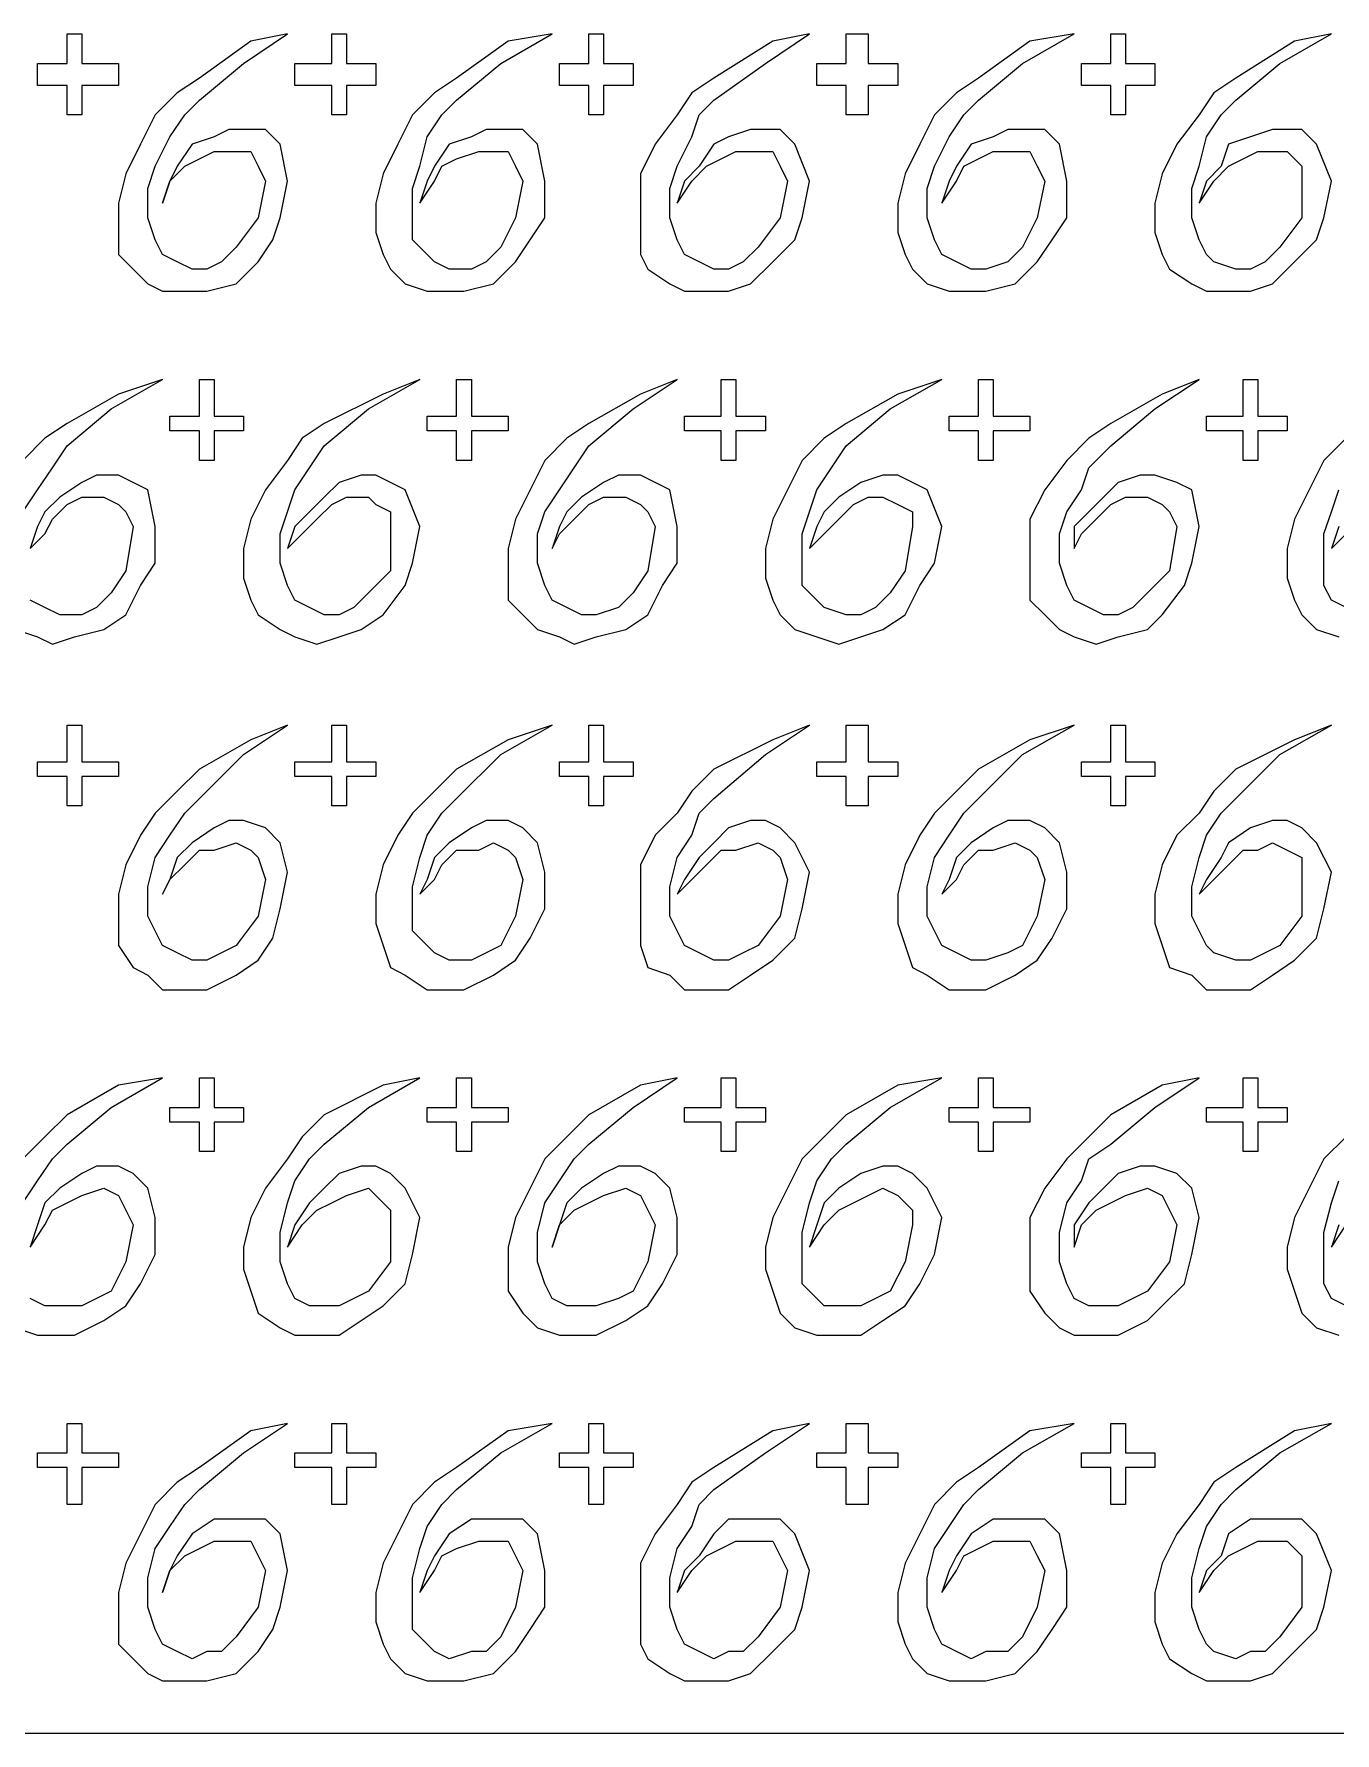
# Model space of a CAD drawing. Extents: x -66030 to 95157, y -13132 to 45879.
# Drawn here: x -7262 to -6570, y 24423 to 25325 of the extents above; entities that cross this region are included whole.
import ezdxf

# ---------------------------------------------------------------- set-up
doc = ezdxf.new("R2010")
doc.units = 0
doc.header["$LTSCALE"] = 100
doc.header["$MEASUREMENT"] = 0
doc.layers.get('0').update_dxf_attribs({"linetype": 'CONTINUOUS'})
doc.layers.add('3', color=11, linetype='CONTINUOUS')

msp = doc.modelspace()

# ---------------------------------------------------------------- linework, layer by layer
at = {"lineweight": 0}
for points in [[(-7259.83, 25309.63), (-7252.02, 25309.63), (-7244.21, 25309.63), (-7244.21, 25317.44), (-7244.21, 25325.26), (-7240.3, 25325.26), (-7236.4, 25325.26), (-7236.4, 25317.44), (-7236.4, 25309.63), (-7224.68, 25309.63), (-7216.87, 25309.63), (-7216.87, 25305.73), (-7216.87, 25297.91), (-7224.68, 25297.91), (-7236.4, 25297.91), (-7236.4, 25290.1), (-7236.4, 25282.29), (-7240.3, 25282.29), (-7244.21, 25282.29), (-7244.21, 25290.1), (-7244.21, 25297.91), (-7252.02, 25297.91), (-7259.83, 25297.91), (-7259.83, 25305.73), (-7259.83, 25309.63)], [(-7193.43, 25235.42), (-7189.53, 25247.14), (-7181.71, 25254.95), (-7173.9, 25258.85), (-7166.09, 25262.76), (-7154.37, 25262.76), (-7146.56, 25262.76), (-7142.65, 25254.95), (-7138.75, 25247.14), (-7142.65, 25227.61), (-7154.37, 25211.98), (-7162.18, 25204.17), (-7170, 25200.26), (-7177.81, 25200.26), (-7185.62, 25204.17), (-7193.43, 25208.08), (-7197.34, 25215.89), (-7201.24, 25227.61), (-7201.24, 25243.23), (-7197.34, 25254.95), (-7189.53, 25270.57), (-7181.71, 25282.29), (-7173.9, 25290.1), (-7150.47, 25309.63), (-7127.03, 25325.26), (-7146.56, 25321.35), (-7173.9, 25301.82), (-7185.62, 25294.01), (-7197.34, 25282.29), (-7205.15, 25266.67), (-7212.96, 25251.04), (-7216.87, 25235.42), (-7216.87, 25219.79), (-7216.87, 25208.08), (-7209.05, 25200.26), (-7201.24, 25192.45), (-7193.43, 25188.55), (-7181.71, 25188.55), (-7170, 25188.55), (-7154.37, 25192.45), (-7142.65, 25204.17), (-7134.84, 25215.89), (-7130.94, 25227.61), (-7127.03, 25247.14), (-7130.94, 25266.67), (-7138.75, 25274.48), (-7150.47, 25274.48), (-7158.28, 25274.48), (-7166.09, 25270.57), (-7177.81, 25266.67), (-7185.62, 25254.95), (-7189.53, 25247.14), (-7193.43, 25235.42)], [(-7123.12, 25309.63), (-7115.31, 25309.63), (-7103.59, 25309.63), (-7103.59, 25317.44), (-7103.59, 25325.26), (-7099.69, 25325.26), (-7095.78, 25325.26), (-7095.78, 25317.44), (-7095.78, 25309.63), (-7087.97, 25309.63), (-7080.16, 25309.63), (-7080.16, 25305.73), (-7080.16, 25297.91), (-7087.97, 25297.91), (-7095.78, 25297.91), (-7095.78, 25290.1), (-7095.78, 25282.29), (-7099.69, 25282.29), (-7103.59, 25282.29), (-7103.59, 25290.1), (-7103.59, 25297.91), (-7115.31, 25297.91), (-7123.12, 25297.91), (-7123.12, 25305.73), (-7123.12, 25309.63)], [(-7056.72, 25235.42), (-7048.91, 25247.14), (-7045, 25254.95), (-7037.19, 25258.85), (-7025.47, 25262.76), (-7017.66, 25262.76), (-7009.85, 25262.76), (-7005.94, 25254.95), (-7002.04, 25247.14), (-7005.94, 25227.61), (-7013.76, 25211.98), (-7021.57, 25204.17), (-7029.38, 25200.26), (-7041.1, 25200.26), (-7048.91, 25204.17), (-7052.82, 25208.08), (-7060.63, 25215.89), (-7060.63, 25227.61), (-7060.63, 25243.23), (-7056.72, 25254.95), (-7052.82, 25270.57), (-7045, 25282.29), (-7037.19, 25290.1), (-7013.76, 25309.63), (-6986.41, 25325.26), (-7009.85, 25321.35), (-7037.19, 25301.82), (-7048.91, 25294.01), (-7060.63, 25282.29), (-7068.44, 25266.67), (-7076.25, 25251.04), (-7080.16, 25235.42), (-7080.16, 25219.79), (-7076.25, 25208.08), (-7072.35, 25200.26), (-7064.53, 25192.45), (-7052.82, 25188.55), (-7041.1, 25188.55), (-7033.29, 25188.55), (-7017.66, 25192.45), (-7005.94, 25204.17), (-6998.13, 25215.89), (-6990.32, 25227.61), (-6990.32, 25247.14), (-6994.23, 25266.67), (-7002.04, 25274.48), (-7009.85, 25274.48), (-7021.57, 25274.48), (-7029.38, 25270.57), (-7041.1, 25266.67), (-7048.91, 25254.95), (-7052.82, 25247.14), (-7056.72, 25235.42)], [(-6982.51, 25309.63), (-6974.7, 25309.63), (-6966.88, 25309.63), (-6966.88, 25317.44), (-6966.88, 25325.26), (-6962.98, 25325.26), (-6959.07, 25325.26), (-6959.07, 25317.44), (-6959.07, 25309.63), (-6951.26, 25309.63), (-6943.45, 25309.63), (-6943.45, 25305.73), (-6943.45, 25297.91), (-6951.26, 25297.91), (-6959.07, 25297.91), (-6959.07, 25290.1), (-6959.07, 25282.29), (-6962.98, 25282.29), (-6966.88, 25282.29), (-6966.88, 25290.1), (-6966.88, 25297.91), (-6974.7, 25297.91), (-6982.51, 25297.91), (-6982.51, 25305.73), (-6982.51, 25309.63)], [(-6920.01, 25235.42), (-6912.2, 25247.14), (-6904.39, 25254.95), (-6896.58, 25258.85), (-6888.77, 25262.76), (-6877.05, 25262.76), (-6869.24, 25262.76), (-6865.33, 25254.95), (-6861.42, 25247.14), (-6865.33, 25227.61), (-6877.05, 25211.98), (-6884.86, 25204.17), (-6892.67, 25200.26), (-6900.48, 25200.26), (-6908.3, 25204.17), (-6916.11, 25208.08), (-6920.01, 25215.89), (-6923.92, 25227.61), (-6923.92, 25243.23), (-6920.01, 25254.95), (-6912.2, 25270.57), (-6908.3, 25282.29), (-6900.48, 25290.1), (-6873.14, 25309.63), (-6849.71, 25325.26), (-6869.24, 25321.35), (-6900.48, 25301.82), (-6912.2, 25294.01), (-6920.01, 25282.29), (-6931.73, 25266.67), (-6939.54, 25251.04), (-6939.54, 25235.42), (-6939.54, 25219.79), (-6939.54, 25208.08), (-6935.64, 25200.26), (-6923.92, 25192.45), (-6916.11, 25188.55), (-6904.39, 25188.55), (-6892.67, 25188.55), (-6880.95, 25192.45), (-6869.24, 25204.17), (-6857.52, 25215.89), (-6853.61, 25227.61), (-6849.71, 25247.14), (-6857.52, 25266.67), (-6865.33, 25274.48), (-6873.14, 25274.48), (-6880.95, 25274.48), (-6892.67, 25270.57), (-6900.48, 25266.67), (-6908.3, 25254.95), (-6916.11, 25247.14), (-6920.01, 25235.42)], [(-6845.8, 25309.63), (-6837.99, 25309.63), (-6830.18, 25309.63), (-6830.18, 25317.44), (-6830.18, 25325.26), (-6822.36, 25325.26), (-6818.46, 25325.26), (-6818.46, 25317.44), (-6818.46, 25309.63), (-6810.65, 25309.63), (-6802.83, 25309.63), (-6802.83, 25305.73), (-6802.83, 25297.91), (-6810.65, 25297.91), (-6818.46, 25297.91), (-6818.46, 25290.1), (-6818.46, 25282.29), (-6822.36, 25282.29), (-6830.18, 25282.29), (-6830.18, 25290.1), (-6830.18, 25297.91), (-6837.99, 25297.91), (-6845.8, 25297.91), (-6845.8, 25305.73), (-6845.8, 25309.63)], [(-6779.4, 25235.42), (-6771.59, 25247.14), (-6767.68, 25254.95), (-6759.87, 25258.85), (-6752.06, 25262.76), (-6740.34, 25262.76), (-6732.53, 25262.76), (-6728.62, 25254.95), (-6724.71, 25247.14), (-6728.62, 25227.61), (-6736.43, 25211.98), (-6744.24, 25204.17), (-6755.96, 25200.26), (-6763.77, 25200.26), (-6771.59, 25204.17), (-6779.4, 25208.08), (-6783.3, 25215.89), (-6787.21, 25227.61), (-6787.21, 25243.23), (-6783.3, 25254.95), (-6775.49, 25270.57), (-6767.68, 25282.29), (-6759.87, 25290.1), (-6736.43, 25309.63), (-6709.09, 25325.26), (-6732.53, 25321.35), (-6759.87, 25301.82), (-6771.59, 25294.01), (-6783.3, 25282.29), (-6791.12, 25266.67), (-6798.93, 25251.04), (-6802.83, 25235.42), (-6802.83, 25219.79), (-6798.93, 25208.08), (-6795.02, 25200.26), (-6787.21, 25192.45), (-6775.49, 25188.55), (-6767.68, 25188.55), (-6755.96, 25188.55), (-6740.34, 25192.45), (-6728.62, 25204.17), (-6720.81, 25215.89), (-6713, 25227.61), (-6713, 25247.14), (-6716.9, 25266.67), (-6724.71, 25274.48), (-6732.53, 25274.48), (-6744.24, 25274.48), (-6752.06, 25270.57), (-6763.77, 25266.67), (-6771.59, 25254.95), (-6775.49, 25247.14), (-6779.4, 25235.42)], [(-6705.19, 25309.63), (-6697.37, 25309.63), (-6689.56, 25309.63), (-6689.56, 25317.44), (-6689.56, 25325.26), (-6685.66, 25325.26), (-6681.75, 25325.26), (-6681.75, 25317.44), (-6681.75, 25309.63), (-6673.94, 25309.63), (-6666.13, 25309.63), (-6666.13, 25305.73), (-6666.13, 25297.91), (-6673.94, 25297.91), (-6681.75, 25297.91), (-6681.75, 25290.1), (-6681.75, 25282.29), (-6685.66, 25282.29), (-6689.56, 25282.29), (-6689.56, 25290.1), (-6689.56, 25297.91), (-6697.37, 25297.91), (-6705.19, 25297.91), (-6705.19, 25305.73), (-6705.19, 25309.63)], [(-6642.69, 25235.42), (-6634.88, 25247.14), (-6627.07, 25254.95), (-6619.25, 25258.85), (-6611.44, 25262.76), (-6603.63, 25262.76), (-6595.82, 25262.76), (-6588.01, 25254.95), (-6588.01, 25247.14), (-6588.01, 25227.61), (-6599.72, 25211.98), (-6607.54, 25204.17), (-6615.35, 25200.26), (-6623.16, 25200.26), (-6634.88, 25204.17), (-6638.78, 25208.08), (-6642.69, 25215.89), (-6646.6, 25227.61), (-6646.6, 25243.23), (-6642.69, 25254.95), (-6638.78, 25270.57), (-6630.97, 25282.29), (-6623.16, 25290.1), (-6599.72, 25309.63), (-6572.38, 25325.26), (-6591.91, 25321.35), (-6623.16, 25301.82), (-6634.88, 25294.01), (-6642.69, 25282.29), (-6654.41, 25266.67), (-6662.22, 25251.04), (-6666.13, 25235.42), (-6666.13, 25219.79), (-6662.22, 25208.08), (-6658.31, 25200.26), (-6646.6, 25192.45), (-6638.78, 25188.55), (-6627.07, 25188.55), (-6615.35, 25188.55), (-6603.63, 25192.45), (-6591.91, 25204.17), (-6580.19, 25215.89), (-6576.29, 25227.61), (-6572.38, 25247.14), (-6580.19, 25266.67), (-6588.01, 25274.48), (-6595.82, 25274.48), (-6603.63, 25274.48), (-6615.35, 25270.57), (-6627.07, 25266.67), (-6630.97, 25254.95), (-6638.78, 25247.14), (-6642.69, 25235.42)], [(-7189.53, 25122.15), (-7181.71, 25122.15), (-7173.9, 25122.15), (-7173.9, 25133.86), (-7173.9, 25141.68), (-7170, 25141.68), (-7166.09, 25141.68), (-7166.09, 25133.86), (-7166.09, 25122.15), (-7158.28, 25122.15), (-7150.47, 25122.15), (-7150.47, 25118.24), (-7150.47, 25114.33), (-7158.28, 25114.33), (-7166.09, 25114.33), (-7166.09, 25106.52), (-7166.09, 25098.71), (-7170, 25098.71), (-7173.9, 25098.71), (-7173.9, 25106.52), (-7173.9, 25114.33), (-7181.71, 25114.33), (-7189.53, 25114.33), (-7189.53, 25118.24), (-7189.53, 25122.15)], [(-7127.03, 25051.84), (-7119.22, 25059.65), (-7111.41, 25067.46), (-7103.59, 25075.27), (-7095.78, 25079.18), (-7084.06, 25079.18), (-7080.16, 25075.27), (-7072.35, 25071.37), (-7072.35, 25063.56), (-7072.35, 25040.12), (-7084.06, 25028.4), (-7091.88, 25020.59), (-7099.69, 25016.68), (-7107.5, 25016.68), (-7115.31, 25020.59), (-7123.12, 25024.5), (-7127.03, 25032.31), (-7130.94, 25044.03), (-7130.94, 25059.65), (-7127.03, 25071.37), (-7123.12, 25083.09), (-7115.31, 25094.8), (-7107.5, 25106.52), (-7084.06, 25126.05), (-7056.72, 25141.68), (-7076.25, 25133.86), (-7107.5, 25118.24), (-7119.22, 25110.43), (-7127.03, 25098.71), (-7138.75, 25083.09), (-7146.56, 25067.46), (-7150.47, 25051.84), (-7150.47, 25036.21), (-7146.56, 25024.5), (-7142.65, 25016.68), (-7130.94, 25008.87), (-7123.12, 25004.97), (-7111.41, 25001.06), (-7099.69, 25004.97), (-7087.97, 25008.87), (-7076.25, 25016.68), (-7064.53, 25032.31), (-7060.63, 25044.03), (-7056.72, 25063.56), (-7064.53, 25083.09), (-7072.35, 25086.99), (-7080.16, 25090.9), (-7087.97, 25090.9), (-7099.69, 25086.99), (-7107.5, 25079.18), (-7115.31, 25071.37), (-7123.12, 25063.56), (-7127.03, 25051.84)], [(-7052.82, 25122.15), (-7045, 25122.15), (-7037.19, 25122.15), (-7037.19, 25133.86), (-7037.19, 25141.68), (-7033.29, 25141.68), (-7029.38, 25141.68), (-7029.38, 25133.86), (-7029.38, 25122.15), (-7017.66, 25122.15), (-7009.85, 25122.15), (-7009.85, 25118.24), (-7009.85, 25114.33), (-7017.66, 25114.33), (-7029.38, 25114.33), (-7029.38, 25106.52), (-7029.38, 25098.71), (-7033.29, 25098.71), (-7037.19, 25098.71), (-7037.19, 25106.52), (-7037.19, 25114.33), (-7045, 25114.33), (-7052.82, 25114.33), (-7052.82, 25118.24), (-7052.82, 25122.15)], [(-6986.41, 25051.84), (-6982.51, 25059.65), (-6974.7, 25067.46), (-6966.88, 25075.27), (-6959.07, 25079.18), (-6947.36, 25079.18), (-6939.54, 25075.27), (-6935.64, 25071.37), (-6931.73, 25063.56), (-6935.64, 25040.12), (-6943.45, 25028.4), (-6951.26, 25020.59), (-6962.98, 25016.68), (-6970.79, 25016.68), (-6978.6, 25020.59), (-6986.41, 25024.5), (-6990.32, 25032.31), (-6994.23, 25044.03), (-6994.23, 25059.65), (-6990.32, 25071.37), (-6982.51, 25083.09), (-6974.7, 25094.8), (-6966.88, 25106.52), (-6943.45, 25126.05), (-6920.01, 25141.68), (-6939.54, 25133.86), (-6966.88, 25118.24), (-6978.6, 25110.43), (-6990.32, 25098.71), (-6998.13, 25083.09), (-7005.94, 25067.46), (-7009.85, 25051.84), (-7009.85, 25036.21), (-7009.85, 25024.5), (-7002.04, 25016.68), (-6994.23, 25008.87), (-6982.51, 25004.97), (-6974.7, 25001.06), (-6962.98, 25004.97), (-6947.36, 25008.87), (-6935.64, 25016.68), (-6927.83, 25032.31), (-6920.01, 25044.03), (-6920.01, 25063.56), (-6923.92, 25083.09), (-6931.73, 25086.99), (-6939.54, 25090.9), (-6951.26, 25090.9), (-6959.07, 25086.99), (-6970.79, 25079.18), (-6978.6, 25071.37), (-6982.51, 25063.56), (-6986.41, 25051.84)], [(-6916.11, 25122.15), (-6904.39, 25122.15), (-6896.58, 25122.15), (-6896.58, 25133.86), (-6896.58, 25141.68), (-6892.67, 25141.68), (-6888.77, 25141.68), (-6888.77, 25133.86), (-6888.77, 25122.15), (-6880.95, 25122.15), (-6873.14, 25122.15), (-6873.14, 25118.24), (-6873.14, 25114.33), (-6880.95, 25114.33), (-6888.77, 25114.33), (-6888.77, 25106.52), (-6888.77, 25098.71), (-6892.67, 25098.71), (-6896.58, 25098.71), (-6896.58, 25106.52), (-6896.58, 25114.33), (-6904.39, 25114.33), (-6916.11, 25114.33), (-6916.11, 25118.24), (-6916.11, 25122.15)], [(-6849.71, 25051.84), (-6841.89, 25059.65), (-6834.08, 25067.46), (-6826.27, 25075.27), (-6818.46, 25079.18), (-6810.65, 25079.18), (-6802.83, 25075.27), (-6795.02, 25071.37), (-6795.02, 25063.56), (-6798.93, 25040.12), (-6806.74, 25028.4), (-6814.55, 25020.59), (-6822.36, 25016.68), (-6830.18, 25016.68), (-6841.89, 25020.59), (-6845.8, 25024.5), (-6853.61, 25032.31), (-6853.61, 25044.03), (-6853.61, 25059.65), (-6849.71, 25071.37), (-6845.8, 25083.09), (-6837.99, 25094.8), (-6830.18, 25106.52), (-6806.74, 25126.05), (-6779.4, 25141.68), (-6802.83, 25133.86), (-6830.18, 25118.24), (-6841.89, 25110.43), (-6853.61, 25098.71), (-6861.42, 25083.09), (-6869.24, 25067.46), (-6873.14, 25051.84), (-6873.14, 25036.21), (-6869.24, 25024.5), (-6865.33, 25016.68), (-6857.52, 25008.87), (-6845.8, 25004.97), (-6834.08, 25001.06), (-6822.36, 25004.97), (-6810.65, 25008.87), (-6798.93, 25016.68), (-6791.12, 25032.31), (-6783.3, 25044.03), (-6779.4, 25063.56), (-6787.21, 25083.09), (-6795.02, 25086.99), (-6802.83, 25090.9), (-6810.65, 25090.9), (-6822.36, 25086.99), (-6834.08, 25079.18), (-6841.89, 25071.37), (-6845.8, 25063.56), (-6849.71, 25051.84)], [(-6775.49, 25122.15), (-6767.68, 25122.15), (-6759.87, 25122.15), (-6759.87, 25133.86), (-6759.87, 25141.68), (-6755.96, 25141.68), (-6752.06, 25141.68), (-6752.06, 25133.86), (-6752.06, 25122.15), (-6744.24, 25122.15), (-6732.53, 25122.15), (-6732.53, 25118.24), (-6732.53, 25114.33), (-6744.24, 25114.33), (-6752.06, 25114.33), (-6752.06, 25106.52), (-6752.06, 25098.71), (-6755.96, 25098.71), (-6759.87, 25098.71), (-6759.87, 25106.52), (-6759.87, 25114.33), (-6767.68, 25114.33), (-6775.49, 25114.33), (-6775.49, 25118.24), (-6775.49, 25122.15)], [(-6709.09, 25051.84), (-6705.19, 25059.65), (-6697.37, 25067.46), (-6689.56, 25075.27), (-6681.75, 25079.18), (-6670.03, 25079.18), (-6662.22, 25075.27), (-6658.31, 25071.37), (-6654.41, 25063.56), (-6658.31, 25040.12), (-6670.03, 25028.4), (-6677.84, 25020.59), (-6685.66, 25016.68), (-6693.47, 25016.68), (-6701.28, 25020.59), (-6709.09, 25024.5), (-6713, 25032.31), (-6716.9, 25044.03), (-6716.9, 25059.65), (-6713, 25071.37), (-6705.19, 25083.09), (-6701.28, 25094.8), (-6689.56, 25106.52), (-6666.13, 25126.05), (-6642.69, 25141.68), (-6662.22, 25133.86), (-6689.56, 25118.24), (-6701.28, 25110.43), (-6713, 25098.71), (-6724.71, 25083.09), (-6732.53, 25067.46), (-6732.53, 25051.84), (-6732.53, 25036.21), (-6732.53, 25024.5), (-6724.71, 25016.68), (-6716.9, 25008.87), (-6709.09, 25004.97), (-6697.37, 25001.06), (-6685.66, 25004.97), (-6670.03, 25008.87), (-6662.22, 25016.68), (-6650.5, 25032.31), (-6646.6, 25044.03), (-6642.69, 25063.56), (-6646.6, 25083.09), (-6654.41, 25086.99), (-6666.13, 25090.9), (-6673.94, 25090.9), (-6685.66, 25086.99), (-6693.47, 25079.18), (-6701.28, 25071.37), (-6709.09, 25063.56), (-6709.09, 25051.84)], [(-6638.78, 25122.15), (-6630.97, 25122.15), (-6619.25, 25122.15), (-6619.25, 25133.86), (-6619.25, 25141.68), (-6615.35, 25141.68), (-6611.44, 25141.68), (-6611.44, 25133.86), (-6611.44, 25122.15), (-6603.63, 25122.15), (-6595.82, 25122.15), (-6595.82, 25118.24), (-6595.82, 25114.33), (-6603.63, 25114.33), (-6611.44, 25114.33), (-6611.44, 25106.52), (-6611.44, 25098.71), (-6615.35, 25098.71), (-6619.25, 25098.71), (-6619.25, 25106.52), (-6619.25, 25114.33), (-6630.97, 25114.33), (-6638.78, 25114.33), (-6638.78, 25118.24), (-6638.78, 25122.15)], [(-7259.83, 24938.57), (-7252.02, 24938.57), (-7244.21, 24938.57), (-7244.21, 24946.38), (-7244.21, 24958.09), (-7240.3, 24958.09), (-7236.4, 24958.09), (-7236.4, 24946.38), (-7236.4, 24938.57), (-7224.68, 24938.57), (-7216.87, 24938.57), (-7216.87, 24934.66), (-7216.87, 24930.75), (-7224.68, 24930.75), (-7236.4, 24930.75), (-7236.4, 24922.94), (-7236.4, 24915.13), (-7240.3, 24915.13), (-7244.21, 24915.13), (-7244.21, 24922.94), (-7244.21, 24930.75), (-7252.02, 24930.75), (-7259.83, 24930.75), (-7259.83, 24934.66), (-7259.83, 24938.57)], [(-7193.43, 24868.26), (-7189.53, 24876.07), (-7181.71, 24883.88), (-7173.9, 24891.69), (-7166.09, 24891.69), (-7154.37, 24895.6), (-7146.56, 24891.69), (-7142.65, 24887.79), (-7138.75, 24876.07), (-7142.65, 24856.54), (-7154.37, 24840.92), (-7162.18, 24837.01), (-7170, 24833.1), (-7177.81, 24833.1), (-7185.62, 24837.01), (-7193.43, 24840.92), (-7197.34, 24848.73), (-7201.24, 24856.54), (-7201.24, 24872.16), (-7197.34, 24887.79), (-7189.53, 24899.51), (-7181.71, 24911.22), (-7173.9, 24919.04), (-7150.47, 24942.47), (-7127.03, 24958.09), (-7146.56, 24950.28), (-7173.9, 24934.66), (-7185.62, 24922.94), (-7197.34, 24911.22), (-7205.15, 24899.51), (-7212.96, 24883.88), (-7216.87, 24868.26), (-7216.87, 24852.63), (-7216.87, 24840.92), (-7209.05, 24829.2), (-7201.24, 24825.29), (-7193.43, 24817.48), (-7181.71, 24817.48), (-7170, 24817.48), (-7154.37, 24825.29), (-7142.65, 24833.1), (-7134.84, 24844.82), (-7130.94, 24860.45), (-7127.03, 24879.98), (-7130.94, 24895.6), (-7138.75, 24903.41), (-7150.47, 24907.32), (-7158.28, 24907.32), (-7166.09, 24903.41), (-7177.81, 24895.6), (-7185.62, 24887.79), (-7189.53, 24876.07), (-7193.43, 24868.26)], [(-7123.12, 24938.57), (-7115.31, 24938.57), (-7103.59, 24938.57), (-7103.59, 24946.38), (-7103.59, 24958.09), (-7099.69, 24958.09), (-7095.78, 24958.09), (-7095.78, 24946.38), (-7095.78, 24938.57), (-7087.97, 24938.57), (-7080.16, 24938.57), (-7080.16, 24934.66), (-7080.16, 24930.75), (-7087.97, 24930.75), (-7095.78, 24930.75), (-7095.78, 24922.94), (-7095.78, 24915.13), (-7099.69, 24915.13), (-7103.59, 24915.13), (-7103.59, 24922.94), (-7103.59, 24930.75), (-7115.31, 24930.75), (-7123.12, 24930.75), (-7123.12, 24934.66), (-7123.12, 24938.57)], [(-7056.72, 24868.26), (-7048.91, 24876.07), (-7045, 24883.88), (-7037.19, 24891.69), (-7025.47, 24891.69), (-7017.66, 24895.6), (-7009.85, 24891.69), (-7005.94, 24887.79), (-7002.04, 24876.07), (-7005.94, 24856.54), (-7013.76, 24840.92), (-7021.57, 24837.01), (-7029.38, 24833.1), (-7041.1, 24833.1), (-7048.91, 24837.01), (-7052.82, 24840.92), (-7060.63, 24848.73), (-7060.63, 24856.54), (-7060.63, 24872.16), (-7056.72, 24887.79), (-7052.82, 24899.51), (-7045, 24911.22), (-7037.19, 24919.04), (-7013.76, 24942.47), (-6986.41, 24958.09), (-7009.85, 24950.28), (-7037.19, 24934.66), (-7048.91, 24922.94), (-7060.63, 24911.22), (-7068.44, 24899.51), (-7076.25, 24883.88), (-7080.16, 24868.26), (-7080.16, 24852.63), (-7076.25, 24840.92), (-7072.35, 24829.2), (-7064.53, 24825.29), (-7052.82, 24817.48), (-7041.1, 24817.48), (-7033.29, 24817.48), (-7017.66, 24825.29), (-7005.94, 24833.1), (-6998.13, 24844.82), (-6990.32, 24860.45), (-6990.32, 24879.98), (-6994.23, 24895.6), (-7002.04, 24903.41), (-7009.85, 24907.32), (-7021.57, 24907.32), (-7029.38, 24903.41), (-7041.1, 24895.6), (-7048.91, 24887.79), (-7052.82, 24876.07), (-7056.72, 24868.26)], [(-6982.51, 24938.57), (-6974.7, 24938.57), (-6966.88, 24938.57), (-6966.88, 24946.38), (-6966.88, 24958.09), (-6962.98, 24958.09), (-6959.07, 24958.09), (-6959.07, 24946.38), (-6959.07, 24938.57), (-6951.26, 24938.57), (-6943.45, 24938.57), (-6943.45, 24934.66), (-6943.45, 24930.75), (-6951.26, 24930.75), (-6959.07, 24930.75), (-6959.07, 24922.94), (-6959.07, 24915.13), (-6962.98, 24915.13), (-6966.88, 24915.13), (-6966.88, 24922.94), (-6966.88, 24930.75), (-6974.7, 24930.75), (-6982.51, 24930.75), (-6982.51, 24934.66), (-6982.51, 24938.57)], [(-6920.01, 24868.26), (-6912.2, 24876.07), (-6904.39, 24883.88), (-6896.58, 24891.69), (-6888.77, 24891.69), (-6877.05, 24895.6), (-6869.24, 24891.69), (-6865.33, 24887.79), (-6861.42, 24876.07), (-6865.33, 24856.54), (-6877.05, 24840.92), (-6884.86, 24837.01), (-6892.67, 24833.1), (-6900.48, 24833.1), (-6908.3, 24837.01), (-6916.11, 24840.92), (-6920.01, 24848.73), (-6923.92, 24856.54), (-6923.92, 24872.16), (-6920.01, 24887.79), (-6912.2, 24899.51), (-6908.3, 24911.22), (-6900.48, 24919.04), (-6873.14, 24942.47), (-6849.71, 24958.09), (-6869.24, 24950.28), (-6900.48, 24934.66), (-6912.2, 24922.94), (-6920.01, 24911.22), (-6931.73, 24899.51), (-6939.54, 24883.88), (-6939.54, 24868.26), (-6939.54, 24852.63), (-6939.54, 24840.92), (-6935.64, 24829.2), (-6923.92, 24825.29), (-6916.11, 24817.48), (-6904.39, 24817.48), (-6892.67, 24817.48), (-6880.95, 24825.29), (-6869.24, 24833.1), (-6857.52, 24844.82), (-6853.61, 24860.45), (-6849.71, 24879.98), (-6857.52, 24895.6), (-6865.33, 24903.41), (-6873.14, 24907.32), (-6880.95, 24907.32), (-6892.67, 24903.41), (-6900.48, 24895.6), (-6908.3, 24887.79), (-6916.11, 24876.07), (-6920.01, 24868.26)], [(-6845.8, 24938.57), (-6837.99, 24938.57), (-6830.18, 24938.57), (-6830.18, 24946.38), (-6830.18, 24958.09), (-6822.36, 24958.09), (-6818.46, 24958.09), (-6818.46, 24946.38), (-6818.46, 24938.57), (-6810.65, 24938.57), (-6802.83, 24938.57), (-6802.83, 24934.66), (-6802.83, 24930.75), (-6810.65, 24930.75), (-6818.46, 24930.75), (-6818.46, 24922.94), (-6818.46, 24915.13), (-6822.36, 24915.13), (-6830.18, 24915.13), (-6830.18, 24922.94), (-6830.18, 24930.75), (-6837.99, 24930.75), (-6845.8, 24930.75), (-6845.8, 24934.66), (-6845.8, 24938.57)], [(-6779.4, 24868.26), (-6771.59, 24876.07), (-6767.68, 24883.88), (-6759.87, 24891.69), (-6752.06, 24891.69), (-6740.34, 24895.6), (-6732.53, 24891.69), (-6728.62, 24887.79), (-6724.71, 24876.07), (-6728.62, 24856.54), (-6736.43, 24840.92), (-6744.24, 24837.01), (-6755.96, 24833.1), (-6763.77, 24833.1), (-6771.59, 24837.01), (-6779.4, 24840.92), (-6783.3, 24848.73), (-6787.21, 24856.54), (-6787.21, 24872.16), (-6783.3, 24887.79), (-6775.49, 24899.51), (-6767.68, 24911.22), (-6759.87, 24919.04), (-6736.43, 24942.47), (-6709.09, 24958.09), (-6732.53, 24950.28), (-6759.87, 24934.66), (-6771.59, 24922.94), (-6783.3, 24911.22), (-6791.12, 24899.51), (-6798.93, 24883.88), (-6802.83, 24868.26), (-6802.83, 24852.63), (-6798.93, 24840.92), (-6795.02, 24829.2), (-6787.21, 24825.29), (-6775.49, 24817.48), (-6767.68, 24817.48), (-6755.96, 24817.48), (-6740.34, 24825.29), (-6728.62, 24833.1), (-6720.81, 24844.82), (-6713, 24860.45), (-6713, 24879.98), (-6716.9, 24895.6), (-6724.71, 24903.41), (-6732.53, 24907.32), (-6744.24, 24907.32), (-6752.06, 24903.41), (-6763.77, 24895.6), (-6771.59, 24887.79), (-6775.49, 24876.07), (-6779.4, 24868.26)], [(-6705.19, 24938.57), (-6697.37, 24938.57), (-6689.56, 24938.57), (-6689.56, 24946.38), (-6689.56, 24958.09), (-6685.66, 24958.09), (-6681.75, 24958.09), (-6681.75, 24946.38), (-6681.75, 24938.57), (-6673.94, 24938.57), (-6666.13, 24938.57), (-6666.13, 24934.66), (-6666.13, 24930.75), (-6673.94, 24930.75), (-6681.75, 24930.75), (-6681.75, 24922.94), (-6681.75, 24915.13), (-6685.66, 24915.13), (-6689.56, 24915.13), (-6689.56, 24922.94), (-6689.56, 24930.75), (-6697.37, 24930.75), (-6705.19, 24930.75), (-6705.19, 24934.66), (-6705.19, 24938.57)], [(-6642.69, 24868.26), (-6634.88, 24876.07), (-6627.07, 24883.88), (-6619.25, 24891.69), (-6611.44, 24891.69), (-6603.63, 24895.6), (-6595.82, 24891.69), (-6588.01, 24887.79), (-6588.01, 24876.07), (-6588.01, 24856.54), (-6599.72, 24840.92), (-6607.54, 24837.01), (-6615.35, 24833.1), (-6623.16, 24833.1), (-6634.88, 24837.01), (-6638.78, 24840.92), (-6642.69, 24848.73), (-6646.6, 24856.54), (-6646.6, 24872.16), (-6642.69, 24887.79), (-6638.78, 24899.51), (-6630.97, 24911.22), (-6623.16, 24919.04), (-6599.72, 24942.47), (-6572.38, 24958.09), (-6591.91, 24950.28), (-6623.16, 24934.66), (-6634.88, 24922.94), (-6642.69, 24911.22), (-6654.41, 24899.51), (-6662.22, 24883.88), (-6666.13, 24868.26), (-6666.13, 24852.63), (-6662.22, 24840.92), (-6658.31, 24829.2), (-6646.6, 24825.29), (-6638.78, 24817.48), (-6627.07, 24817.48), (-6615.35, 24817.48), (-6603.63, 24825.29), (-6591.91, 24833.1), (-6580.19, 24844.82), (-6576.29, 24860.45), (-6572.38, 24879.98), (-6580.19, 24895.6), (-6588.01, 24903.41), (-6595.82, 24907.32), (-6603.63, 24907.32), (-6615.35, 24903.41), (-6627.07, 24895.6), (-6630.97, 24887.79), (-6638.78, 24876.07), (-6642.69, 24868.26)], [(-7189.53, 24754.98), (-7181.71, 24754.98), (-7173.9, 24754.98), (-7173.9, 24762.8), (-7173.9, 24770.61), (-7170, 24770.61), (-7166.09, 24770.61), (-7166.09, 24762.8), (-7166.09, 24754.98), (-7158.28, 24754.98), (-7150.47, 24754.98), (-7150.47, 24751.08), (-7150.47, 24747.17), (-7158.28, 24747.17), (-7166.09, 24747.17), (-7166.09, 24739.36), (-7166.09, 24731.55), (-7170, 24731.55), (-7173.9, 24731.55), (-7173.9, 24739.36), (-7173.9, 24747.17), (-7181.71, 24747.17), (-7189.53, 24747.17), (-7189.53, 24751.08), (-7189.53, 24754.98)], [(-7127.03, 24680.77), (-7119.22, 24692.49), (-7111.41, 24700.3), (-7103.59, 24704.21), (-7095.78, 24708.11), (-7084.06, 24712.02), (-7080.16, 24708.11), (-7072.35, 24700.3), (-7072.35, 24692.49), (-7072.35, 24672.96), (-7084.06, 24657.34), (-7091.88, 24653.43), (-7099.69, 24649.52), (-7107.5, 24649.52), (-7115.31, 24649.52), (-7123.12, 24653.43), (-7127.03, 24661.24), (-7130.94, 24672.96), (-7130.94, 24688.58), (-7127.03, 24704.21), (-7123.12, 24715.92), (-7115.31, 24727.64), (-7107.5, 24735.45), (-7084.06, 24754.98), (-7056.72, 24770.61), (-7076.25, 24766.7), (-7107.5, 24751.08), (-7119.22, 24739.36), (-7127.03, 24727.64), (-7138.75, 24712.02), (-7146.56, 24696.4), (-7150.47, 24680.77), (-7150.47, 24669.05), (-7146.56, 24657.34), (-7142.65, 24645.62), (-7130.94, 24637.81), (-7123.12, 24633.9), (-7111.41, 24633.9), (-7099.69, 24633.9), (-7087.97, 24641.71), (-7076.25, 24649.52), (-7064.53, 24661.24), (-7060.63, 24676.87), (-7056.72, 24696.4), (-7064.53, 24712.02), (-7072.35, 24719.83), (-7080.16, 24723.74), (-7087.97, 24723.74), (-7099.69, 24719.83), (-7107.5, 24712.02), (-7115.31, 24704.21), (-7123.12, 24692.49), (-7127.03, 24680.77)], [(-7052.82, 24754.98), (-7045, 24754.98), (-7037.19, 24754.98), (-7037.19, 24762.8), (-7037.19, 24770.61), (-7033.29, 24770.61), (-7029.38, 24770.61), (-7029.38, 24762.8), (-7029.38, 24754.98), (-7017.66, 24754.98), (-7009.85, 24754.98), (-7009.85, 24751.08), (-7009.85, 24747.17), (-7017.66, 24747.17), (-7029.38, 24747.17), (-7029.38, 24739.36), (-7029.38, 24731.55), (-7033.29, 24731.55), (-7037.19, 24731.55), (-7037.19, 24739.36), (-7037.19, 24747.17), (-7045, 24747.17), (-7052.82, 24747.17), (-7052.82, 24751.08), (-7052.82, 24754.98)], [(-6986.41, 24680.77), (-6982.51, 24692.49), (-6974.7, 24700.3), (-6966.88, 24704.21), (-6959.07, 24708.11), (-6947.36, 24712.02), (-6939.54, 24708.11), (-6935.64, 24700.3), (-6931.73, 24692.49), (-6935.64, 24672.96), (-6943.45, 24657.34), (-6951.26, 24653.43), (-6962.98, 24649.52), (-6970.79, 24649.52), (-6978.6, 24649.52), (-6986.41, 24653.43), (-6990.32, 24661.24), (-6994.23, 24672.96), (-6994.23, 24688.58), (-6990.32, 24704.21), (-6982.51, 24715.92), (-6974.7, 24727.64), (-6966.88, 24735.45), (-6943.45, 24754.98), (-6920.01, 24770.61), (-6939.54, 24766.7), (-6966.88, 24751.08), (-6978.6, 24739.36), (-6990.32, 24727.64), (-6998.13, 24712.02), (-7005.94, 24696.4), (-7009.85, 24680.77), (-7009.85, 24669.05), (-7009.85, 24657.34), (-7002.04, 24645.62), (-6994.23, 24637.81), (-6982.51, 24633.9), (-6974.7, 24633.9), (-6962.98, 24633.9), (-6947.36, 24641.71), (-6935.64, 24649.52), (-6927.83, 24661.24), (-6920.01, 24676.87), (-6920.01, 24696.4), (-6923.92, 24712.02), (-6931.73, 24719.83), (-6939.54, 24723.74), (-6951.26, 24723.74), (-6959.07, 24719.83), (-6970.79, 24712.02), (-6978.6, 24704.21), (-6982.51, 24692.49), (-6986.41, 24680.77)], [(-6916.11, 24754.98), (-6904.39, 24754.98), (-6896.58, 24754.98), (-6896.58, 24762.8), (-6896.58, 24770.61), (-6892.67, 24770.61), (-6888.77, 24770.61), (-6888.77, 24762.8), (-6888.77, 24754.98), (-6880.95, 24754.98), (-6873.14, 24754.98), (-6873.14, 24751.08), (-6873.14, 24747.17), (-6880.95, 24747.17), (-6888.77, 24747.17), (-6888.77, 24739.36), (-6888.77, 24731.55), (-6892.67, 24731.55), (-6896.58, 24731.55), (-6896.58, 24739.36), (-6896.58, 24747.17), (-6904.39, 24747.17), (-6916.11, 24747.17), (-6916.11, 24751.08), (-6916.11, 24754.98)], [(-6849.71, 24680.77), (-6841.89, 24692.49), (-6834.08, 24700.3), (-6826.27, 24704.21), (-6818.46, 24708.11), (-6810.65, 24712.02), (-6802.83, 24708.11), (-6795.02, 24700.3), (-6795.02, 24692.49), (-6798.93, 24672.96), (-6806.74, 24657.34), (-6814.55, 24653.43), (-6822.36, 24649.52), (-6830.18, 24649.52), (-6841.89, 24649.52), (-6845.8, 24653.43), (-6853.61, 24661.24), (-6853.61, 24672.96), (-6853.61, 24688.58), (-6849.71, 24704.21), (-6845.8, 24715.92), (-6837.99, 24727.64), (-6830.18, 24735.45), (-6806.74, 24754.98), (-6779.4, 24770.61), (-6802.83, 24766.7), (-6830.18, 24751.08), (-6841.89, 24739.36), (-6853.61, 24727.64), (-6861.42, 24712.02), (-6869.24, 24696.4), (-6873.14, 24680.77), (-6873.14, 24669.05), (-6869.24, 24657.34), (-6865.33, 24645.62), (-6857.52, 24637.81), (-6845.8, 24633.9), (-6834.08, 24633.9), (-6822.36, 24633.9), (-6810.65, 24641.71), (-6798.93, 24649.52), (-6791.12, 24661.24), (-6783.3, 24676.87), (-6779.4, 24696.4), (-6787.21, 24712.02), (-6795.02, 24719.83), (-6802.83, 24723.74), (-6810.65, 24723.74), (-6822.36, 24719.83), (-6834.08, 24712.02), (-6841.89, 24704.21), (-6845.8, 24692.49), (-6849.71, 24680.77)], [(-6775.49, 24754.98), (-6767.68, 24754.98), (-6759.87, 24754.98), (-6759.87, 24762.8), (-6759.87, 24770.61), (-6755.96, 24770.61), (-6752.06, 24770.61), (-6752.06, 24762.8), (-6752.06, 24754.98), (-6744.24, 24754.98), (-6732.53, 24754.98), (-6732.53, 24751.08), (-6732.53, 24747.17), (-6744.24, 24747.17), (-6752.06, 24747.17), (-6752.06, 24739.36), (-6752.06, 24731.55), (-6755.96, 24731.55), (-6759.87, 24731.55), (-6759.87, 24739.36), (-6759.87, 24747.17), (-6767.68, 24747.17), (-6775.49, 24747.17), (-6775.49, 24751.08), (-6775.49, 24754.98)], [(-6709.09, 24680.77), (-6705.19, 24692.49), (-6697.37, 24700.3), (-6689.56, 24704.21), (-6681.75, 24708.11), (-6670.03, 24712.02), (-6662.22, 24708.11), (-6658.31, 24700.3), (-6654.41, 24692.49), (-6658.31, 24672.96), (-6670.03, 24657.34), (-6677.84, 24653.43), (-6685.66, 24649.52), (-6693.47, 24649.52), (-6701.28, 24649.52), (-6709.09, 24653.43), (-6713, 24661.24), (-6716.9, 24672.96), (-6716.9, 24688.58), (-6713, 24704.21), (-6705.19, 24715.92), (-6701.28, 24727.64), (-6689.56, 24735.45), (-6666.13, 24754.98), (-6642.69, 24770.61), (-6662.22, 24766.7), (-6689.56, 24751.08), (-6701.28, 24739.36), (-6713, 24727.64), (-6724.71, 24712.02), (-6732.53, 24696.4), (-6732.53, 24680.77), (-6732.53, 24669.05), (-6732.53, 24657.34), (-6724.71, 24645.62), (-6716.9, 24637.81), (-6709.09, 24633.9), (-6697.37, 24633.9), (-6685.66, 24633.9), (-6670.03, 24641.71), (-6662.22, 24649.52), (-6650.5, 24661.24), (-6646.6, 24676.87), (-6642.69, 24696.4), (-6646.6, 24712.02), (-6654.41, 24719.83), (-6666.13, 24723.74), (-6673.94, 24723.74), (-6685.66, 24719.83), (-6693.47, 24712.02), (-6701.28, 24704.21), (-6709.09, 24692.49), (-6709.09, 24680.77)], [(-6638.78, 24754.98), (-6630.97, 24754.98), (-6619.25, 24754.98), (-6619.25, 24762.8), (-6619.25, 24770.61), (-6615.35, 24770.61), (-6611.44, 24770.61), (-6611.44, 24762.8), (-6611.44, 24754.98), (-6603.63, 24754.98), (-6595.82, 24754.98), (-6595.82, 24751.08), (-6595.82, 24747.17), (-6603.63, 24747.17), (-6611.44, 24747.17), (-6611.44, 24739.36), (-6611.44, 24731.55), (-6615.35, 24731.55), (-6619.25, 24731.55), (-6619.25, 24739.36), (-6619.25, 24747.17), (-6630.97, 24747.17), (-6638.78, 24747.17), (-6638.78, 24751.08), (-6638.78, 24754.98)], [(-7259.83, 24571.4), (-7252.02, 24571.4), (-7244.21, 24571.4), (-7244.21, 24579.22), (-7244.21, 24587.03), (-7240.3, 24587.03), (-7236.4, 24587.03), (-7236.4, 24579.22), (-7236.4, 24571.4), (-7224.68, 24571.4), (-7216.87, 24571.4), (-7216.87, 24567.5), (-7216.87, 24563.59), (-7224.68, 24563.59), (-7236.4, 24563.59), (-7236.4, 24551.87), (-7236.4, 24544.06), (-7240.3, 24544.06), (-7244.21, 24544.06), (-7244.21, 24551.87), (-7244.21, 24563.59), (-7252.02, 24563.59), (-7259.83, 24563.59), (-7259.83, 24567.5), (-7259.83, 24571.4)], [(-7193.43, 24497.19), (-7189.53, 24508.91), (-7181.71, 24516.72), (-7173.9, 24520.63), (-7166.09, 24524.53), (-7154.37, 24524.53), (-7146.56, 24524.53), (-7142.65, 24516.72), (-7138.75, 24508.91), (-7142.65, 24489.38), (-7154.37, 24473.75), (-7162.18, 24465.94), (-7170, 24465.94), (-7177.81, 24462.04), (-7185.62, 24465.94), (-7193.43, 24469.85), (-7197.34, 24477.66), (-7201.24, 24489.38), (-7201.24, 24505), (-7197.34, 24520.63), (-7189.53, 24532.34), (-7181.71, 24544.06), (-7173.9, 24551.87), (-7150.47, 24571.4), (-7127.03, 24587.03), (-7146.56, 24583.12), (-7173.9, 24563.59), (-7185.62, 24555.78), (-7197.34, 24544.06), (-7205.15, 24528.44), (-7212.96, 24512.81), (-7216.87, 24497.19), (-7216.87, 24481.57), (-7216.87, 24469.85), (-7209.05, 24462.04), (-7201.24, 24454.23), (-7193.43, 24450.32), (-7181.71, 24450.32), (-7170, 24450.32), (-7154.37, 24454.23), (-7142.65, 24465.94), (-7134.84, 24477.66), (-7130.94, 24489.38), (-7127.03, 24508.91), (-7130.94, 24528.44), (-7138.75, 24536.25), (-7150.47, 24536.25), (-7158.28, 24536.25), (-7166.09, 24536.25), (-7177.81, 24528.44), (-7185.62, 24516.72), (-7189.53, 24508.91), (-7193.43, 24497.19)], [(-7123.12, 24571.4), (-7115.31, 24571.4), (-7103.59, 24571.4), (-7103.59, 24579.22), (-7103.59, 24587.03), (-7099.69, 24587.03), (-7095.78, 24587.03), (-7095.78, 24579.22), (-7095.78, 24571.4), (-7087.97, 24571.4), (-7080.16, 24571.4), (-7080.16, 24567.5), (-7080.16, 24563.59), (-7087.97, 24563.59), (-7095.78, 24563.59), (-7095.78, 24551.87), (-7095.78, 24544.06), (-7099.69, 24544.06), (-7103.59, 24544.06), (-7103.59, 24551.87), (-7103.59, 24563.59), (-7115.31, 24563.59), (-7123.12, 24563.59), (-7123.12, 24567.5), (-7123.12, 24571.4)], [(-7056.72, 24497.19), (-7048.91, 24508.91), (-7045, 24516.72), (-7037.19, 24520.63), (-7025.47, 24524.53), (-7017.66, 24524.53), (-7009.85, 24524.53), (-7005.94, 24516.72), (-7002.04, 24508.91), (-7005.94, 24489.38), (-7013.76, 24473.75), (-7021.57, 24465.94), (-7029.38, 24465.94), (-7041.1, 24462.04), (-7048.91, 24465.94), (-7052.82, 24469.85), (-7060.63, 24477.66), (-7060.63, 24489.38), (-7060.63, 24505), (-7056.72, 24520.63), (-7052.82, 24532.34), (-7045, 24544.06), (-7037.19, 24551.87), (-7013.76, 24571.4), (-6986.41, 24587.03), (-7009.85, 24583.12), (-7037.19, 24563.59), (-7048.91, 24555.78), (-7060.63, 24544.06), (-7068.44, 24528.44), (-7076.25, 24512.81), (-7080.16, 24497.19), (-7080.16, 24481.57), (-7076.25, 24469.85), (-7072.35, 24462.04), (-7064.53, 24454.23), (-7052.82, 24450.32), (-7041.1, 24450.32), (-7033.29, 24450.32), (-7017.66, 24454.23), (-7005.94, 24465.94), (-6998.13, 24477.66), (-6990.32, 24489.38), (-6990.32, 24508.91), (-6994.23, 24528.44), (-7002.04, 24536.25), (-7009.85, 24536.25), (-7021.57, 24536.25), (-7029.38, 24536.25), (-7041.1, 24528.44), (-7048.91, 24516.72), (-7052.82, 24508.91), (-7056.72, 24497.19)], [(-6982.51, 24571.4), (-6974.7, 24571.4), (-6966.88, 24571.4), (-6966.88, 24579.22), (-6966.88, 24587.03), (-6962.98, 24587.03), (-6959.07, 24587.03), (-6959.07, 24579.22), (-6959.07, 24571.4), (-6951.26, 24571.4), (-6943.45, 24571.4), (-6943.45, 24567.5), (-6943.45, 24563.59), (-6951.26, 24563.59), (-6959.07, 24563.59), (-6959.07, 24551.87), (-6959.07, 24544.06), (-6962.98, 24544.06), (-6966.88, 24544.06), (-6966.88, 24551.87), (-6966.88, 24563.59), (-6974.7, 24563.59), (-6982.51, 24563.59), (-6982.51, 24567.5), (-6982.51, 24571.4)], [(-6920.01, 24497.19), (-6912.2, 24508.91), (-6904.39, 24516.72), (-6896.58, 24520.63), (-6888.77, 24524.53), (-6877.05, 24524.53), (-6869.24, 24524.53), (-6865.33, 24516.72), (-6861.42, 24508.91), (-6865.33, 24489.38), (-6877.05, 24473.75), (-6884.86, 24465.94), (-6892.67, 24465.94), (-6900.48, 24462.04), (-6908.3, 24465.94), (-6916.11, 24469.85), (-6920.01, 24477.66), (-6923.92, 24489.38), (-6923.92, 24505), (-6920.01, 24520.63), (-6912.2, 24532.34), (-6908.3, 24544.06), (-6900.48, 24551.87), (-6873.14, 24571.4), (-6849.71, 24587.03), (-6869.24, 24583.12), (-6900.48, 24563.59), (-6912.2, 24555.78), (-6920.01, 24544.06), (-6931.73, 24528.44), (-6939.54, 24512.81), (-6939.54, 24497.19), (-6939.54, 24481.57), (-6939.54, 24469.85), (-6935.64, 24462.04), (-6923.92, 24454.23), (-6916.11, 24450.32), (-6904.39, 24450.32), (-6892.67, 24450.32), (-6880.95, 24454.23), (-6869.24, 24465.94), (-6857.52, 24477.66), (-6853.61, 24489.38), (-6849.71, 24508.91), (-6857.52, 24528.44), (-6865.33, 24536.25), (-6873.14, 24536.25), (-6880.95, 24536.25), (-6892.67, 24536.25), (-6900.48, 24528.44), (-6908.3, 24516.72), (-6916.11, 24508.91), (-6920.01, 24497.19)], [(-6845.8, 24571.4), (-6837.99, 24571.4), (-6830.18, 24571.4), (-6830.18, 24579.22), (-6830.18, 24587.03), (-6822.36, 24587.03), (-6818.46, 24587.03), (-6818.46, 24579.22), (-6818.46, 24571.4), (-6810.65, 24571.4), (-6802.83, 24571.4), (-6802.83, 24567.5), (-6802.83, 24563.59), (-6810.65, 24563.59), (-6818.46, 24563.59), (-6818.46, 24551.87), (-6818.46, 24544.06), (-6822.36, 24544.06), (-6830.18, 24544.06), (-6830.18, 24551.87), (-6830.18, 24563.59), (-6837.99, 24563.59), (-6845.8, 24563.59), (-6845.8, 24567.5), (-6845.8, 24571.4)], [(-6779.4, 24497.19), (-6771.59, 24508.91), (-6767.68, 24516.72), (-6759.87, 24520.63), (-6752.06, 24524.53), (-6740.34, 24524.53), (-6732.53, 24524.53), (-6728.62, 24516.72), (-6724.71, 24508.91), (-6728.62, 24489.38), (-6736.43, 24473.75), (-6744.24, 24465.94), (-6755.96, 24465.94), (-6763.77, 24462.04), (-6771.59, 24465.94), (-6779.4, 24469.85), (-6783.3, 24477.66), (-6787.21, 24489.38), (-6787.21, 24505), (-6783.3, 24520.63), (-6775.49, 24532.34), (-6767.68, 24544.06), (-6759.87, 24551.87), (-6736.43, 24571.4), (-6709.09, 24587.03), (-6732.53, 24583.12), (-6759.87, 24563.59), (-6771.59, 24555.78), (-6783.3, 24544.06), (-6791.12, 24528.44), (-6798.93, 24512.81), (-6802.83, 24497.19), (-6802.83, 24481.57), (-6798.93, 24469.85), (-6795.02, 24462.04), (-6787.21, 24454.23), (-6775.49, 24450.32), (-6767.68, 24450.32), (-6755.96, 24450.32), (-6740.34, 24454.23), (-6728.62, 24465.94), (-6720.81, 24477.66), (-6713, 24489.38), (-6713, 24508.91), (-6716.9, 24528.44), (-6724.71, 24536.25), (-6732.53, 24536.25), (-6744.24, 24536.25), (-6752.06, 24536.25), (-6763.77, 24528.44), (-6771.59, 24516.72), (-6775.49, 24508.91), (-6779.4, 24497.19)], [(-6705.19, 24571.4), (-6697.37, 24571.4), (-6689.56, 24571.4), (-6689.56, 24579.22), (-6689.56, 24587.03), (-6685.66, 24587.03), (-6681.75, 24587.03), (-6681.75, 24579.22), (-6681.75, 24571.4), (-6673.94, 24571.4), (-6666.13, 24571.4), (-6666.13, 24567.5), (-6666.13, 24563.59), (-6673.94, 24563.59), (-6681.75, 24563.59), (-6681.75, 24551.87), (-6681.75, 24544.06), (-6685.66, 24544.06), (-6689.56, 24544.06), (-6689.56, 24551.87), (-6689.56, 24563.59), (-6697.37, 24563.59), (-6705.19, 24563.59), (-6705.19, 24567.5), (-6705.19, 24571.4)], [(-6642.69, 24497.19), (-6634.88, 24508.91), (-6627.07, 24516.72), (-6619.25, 24520.63), (-6611.44, 24524.53), (-6603.63, 24524.53), (-6595.82, 24524.53), (-6588.01, 24516.72), (-6588.01, 24508.91), (-6588.01, 24489.38), (-6599.72, 24473.75), (-6607.54, 24465.94), (-6615.35, 24465.94), (-6623.16, 24462.04), (-6634.88, 24465.94), (-6638.78, 24469.85), (-6642.69, 24477.66), (-6646.6, 24489.38), (-6646.6, 24505), (-6642.69, 24520.63), (-6638.78, 24532.34), (-6630.97, 24544.06), (-6623.16, 24551.87), (-6599.72, 24571.4), (-6572.38, 24587.03), (-6591.91, 24583.12), (-6623.16, 24563.59), (-6634.88, 24555.78), (-6642.69, 24544.06), (-6654.41, 24528.44), (-6662.22, 24512.81), (-6666.13, 24497.19), (-6666.13, 24481.57), (-6662.22, 24469.85), (-6658.31, 24462.04), (-6646.6, 24454.23), (-6638.78, 24450.32), (-6627.07, 24450.32), (-6615.35, 24450.32), (-6603.63, 24454.23), (-6591.91, 24465.94), (-6580.19, 24477.66), (-6576.29, 24489.38), (-6572.38, 24508.91), (-6580.19, 24528.44), (-6588.01, 24536.25), (-6595.82, 24536.25), (-6603.63, 24536.25), (-6615.35, 24536.25), (-6627.07, 24528.44), (-6630.97, 24516.72), (-6638.78, 24508.91), (-6642.69, 24497.19)]]:
    msp.add_lwpolyline(points, close=True, dxfattribs=at)
for points in [[(-7267.64, 25071.37), (-7259.83, 25083.09), (-7252.02, 25094.8), (-7244.21, 25106.52), (-7220.77, 25126.05), (-7193.43, 25141.68), (-7216.87, 25133.86), (-7244.21, 25118.24), (-7255.93, 25110.43), (-7267.64, 25098.71)], [(-6564.57, 25110.43), (-6576.29, 25098.71), (-6584.1, 25083.09), (-6591.91, 25067.46), (-6595.82, 25051.84), (-6595.82, 25036.21), (-6591.91, 25024.5), (-6588.01, 25016.68), (-6580.19, 25008.87), (-6568.48, 25004.97)], [(-7271.55, 25008.87), (-7259.83, 25004.97), (-7252.02, 25001.06), (-7240.3, 25004.97), (-7224.68, 25008.87), (-7212.96, 25016.68), (-7205.15, 25032.31), (-7197.34, 25044.03), (-7197.34, 25063.56), (-7201.24, 25083.09), (-7209.05, 25086.99), (-7216.87, 25090.9), (-7228.58, 25090.9), (-7236.4, 25086.99), (-7248.11, 25079.18), (-7255.93, 25071.37), (-7259.83, 25063.56), (-7263.74, 25051.84)], [(-7263.74, 25051.84), (-7255.93, 25059.65), (-7252.02, 25067.46), (-7244.21, 25075.27), (-7236.4, 25079.18), (-7224.68, 25079.18), (-7216.87, 25075.27), (-7212.96, 25071.37), (-7209.05, 25063.56), (-7212.96, 25040.12), (-7220.77, 25028.4), (-7228.58, 25020.59), (-7236.4, 25016.68), (-7248.11, 25016.68), (-7255.93, 25020.59), (-7263.74, 25024.5)], [(-6564.57, 25020.59), (-6572.38, 25024.5), (-6576.29, 25032.31), (-6576.29, 25044.03), (-6576.29, 25059.65), (-6572.38, 25071.37), (-6568.48, 25083.09)], [(-6568.48, 25063.56), (-6572.38, 25051.84), (-6572.38, 25051.84), (-6564.57, 25059.65)], [(-7267.64, 24704.21), (-7259.83, 24715.92), (-7252.02, 24727.64), (-7244.21, 24735.45), (-7220.77, 24754.98), (-7193.43, 24770.61), (-7216.87, 24766.7), (-7244.21, 24751.08), (-7255.93, 24739.36), (-7267.64, 24727.64)], [(-6564.57, 24739.36), (-6576.29, 24727.64), (-6584.1, 24712.02), (-6591.91, 24696.4), (-6595.82, 24680.77), (-6595.82, 24669.05), (-6591.91, 24657.34), (-6588.01, 24645.62), (-6580.19, 24637.81), (-6568.48, 24633.9)], [(-7271.55, 24637.81), (-7259.83, 24633.9), (-7252.02, 24633.9), (-7240.3, 24633.9), (-7224.68, 24641.71), (-7212.96, 24649.52), (-7205.15, 24661.24), (-7197.34, 24676.87), (-7197.34, 24696.4), (-7201.24, 24712.02), (-7209.05, 24719.83), (-7216.87, 24723.74), (-7228.58, 24723.74), (-7236.4, 24719.83), (-7248.11, 24712.02), (-7255.93, 24704.21), (-7259.83, 24692.49), (-7263.74, 24680.77)], [(-6564.57, 24649.52), (-6572.38, 24653.43), (-6576.29, 24661.24), (-6576.29, 24672.96), (-6576.29, 24688.58), (-6572.38, 24704.21), (-6568.48, 24715.92)], [(-7263.74, 24680.77), (-7255.93, 24692.49), (-7252.02, 24700.3), (-7244.21, 24704.21), (-7236.4, 24708.11), (-7224.68, 24712.02), (-7216.87, 24708.11), (-7212.96, 24700.3), (-7209.05, 24692.49), (-7212.96, 24672.96), (-7220.77, 24657.34), (-7228.58, 24653.43), (-7236.4, 24649.52), (-7248.11, 24649.52), (-7255.93, 24649.52), (-7263.74, 24653.43)], [(-6568.48, 24692.49), (-6572.38, 24680.77), (-6572.38, 24680.77), (-6564.57, 24692.49)]]:
    msp.add_lwpolyline(points, dxfattribs=at)
at = {"layer": '3'}
msp.add_line((-66009.4, 24422.57), (95156.93, 24422.57), dxfattribs=at)

doc.saveas('drawing.dxf')
